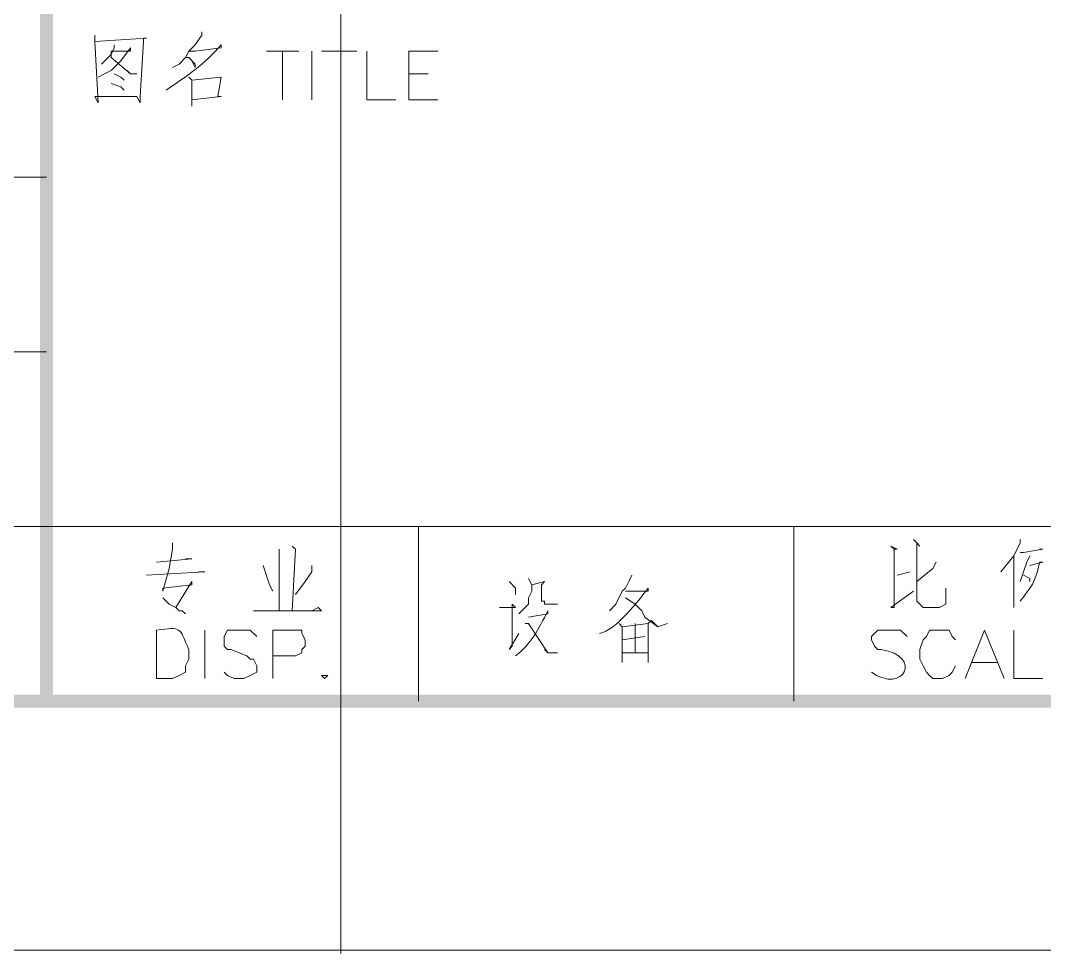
# Model space of a CAD drawing. Header units: millimetres. Extents: x 0 to 825, y 0 to 1167.
# Drawn here: x 559.4 to 616.4, y 0.1 to 52.1 of the extents above; entities that cross this region are included whole.
import ezdxf

# ---------------------------------------------------------------- set-up
doc = ezdxf.new("R2010")
doc.units = ezdxf.units.MM
doc.layers.add('1', color=7, linetype='Continuous')

msp = doc.modelspace()

# ---------------------------------------------------------------- hatches: boundary and pattern name
h = msp.add_hatch(color=0)
h.dxf.hatch_style = 2
h.paths.add_polyline_path([(561.201732, 101.121732), (560.481732, 101.841732), (561.201732, 14.541732)])
h = msp.add_hatch(color=0)
h.dxf.hatch_style = 2
h.paths.add_polyline_path([(560.481732, 101.841732), (561.201732, 14.541732), (560.481732, 13.821732)])
h = msp.add_hatch(color=0)
h.dxf.hatch_style = 2
h.paths.add_polyline_path([(35.421732, 14.541732), (34.701732, 13.821732), (810.141732, 14.541732)])
h = msp.add_hatch(color=0)
h.dxf.hatch_style = 2
h.paths.add_polyline_path([(34.701732, 13.821732), (810.141732, 14.541732), (810.861732, 13.821732)])
h = msp.add_hatch(color=0)
h.dxf.hatch_style = 2
h.paths.add_polyline_path([(560.841732, 13.821732), (560.841732, 14.541732), (310.641732, 13.821732)])
h = msp.add_hatch(color=0)
h.dxf.hatch_style = 2
h.paths.add_polyline_path([(560.841732, 14.541732), (310.641732, 13.821732), (311.361732, 14.541732)])
h = msp.add_hatch(color=0)
h.dxf.hatch_style = 2
h.paths.add_polyline_path([(561.201732, 14.541732), (560.481732, 13.821732), (810.141732, 14.541732)])
h = msp.add_hatch(color=0)
h.dxf.hatch_style = 2
h.paths.add_polyline_path([(560.481732, 13.821732), (810.141732, 14.541732), (810.861732, 13.821732)])

# ---------------------------------------------------------------- linework, layer by layer
at = {"layer": '1', "color": 30, "lineweight": 9}
msp.add_lwpolyline([(577.221732, 0.141732), (577.221732, 1166.901732)], dxfattribs=at)
at = {"layer": '1', "color": 0, "lineweight": 9}
for points in [[(0.321732, 0.321732), (824.361732, 0.321732), (824.361732, 1166.721732), (0.321732, 1166.721732), (0.321732, 0.321732)], [(573.081732, 50.361732), (574.881732, 50.361732)], [(573.981732, 50.361732), (573.981732, 47.661732)], [(575.601732, 50.361732), (575.601732, 47.661732)], [(576.141732, 50.361732), (578.121732, 50.361732)], [(577.221732, 50.361732), (577.221732, 47.661732)], [(578.661732, 50.361732), (578.661732, 47.661732), (580.281732, 47.661732)], [(581.001732, 47.661732), (581.001732, 50.361732), (582.621732, 50.361732)], [(581.001732, 49.101732), (582.081732, 49.101732)], [(581.001732, 47.661732), (582.621732, 47.661732)], [(311.001732, 43.341732), (560.841732, 43.341732)], [(311.001732, 33.621732), (560.841732, 33.621732)], [(311.001732, 23.901732), (560.841732, 23.901732)], [(560.841732, 23.901732), (810.501732, 23.901732)], [(581.541732, 14.181732), (581.541732, 23.901732)], [(602.421732, 14.181732), (602.421732, 23.901732)], [(567.861732, 22.641732), (567.861732, 23.001732)], [(574.701732, 22.641732), (574.521732, 22.821732)], [(574.701732, 22.641732), (574.521732, 19.221732)], [(610.161732, 21.561732), (610.341732, 21.921732)], [(569.661732, 21.381732), (566.421732, 21.201732)], [(593.421732, 21.201732), (593.241732, 20.841732), (593.061732, 20.481732), (592.881732, 20.301732), (592.521732, 19.581732), (592.161732, 19.221732)], [(608.901732, 21.381732), (608.181732, 21.201732)], [(610.161732, 21.561732), (609.261732, 20.841732)], [(586.581732, 20.841732), (586.941732, 20.481732), (586.941732, 20.121732)], [(587.661732, 21.021732), (587.841732, 20.661732), (587.841732, 20.301732), (587.661732, 19.941732), (587.661732, 19.581732), (587.481732, 19.401732), (587.301732, 19.221732), (587.121732, 19.041732)], [(587.841732, 20.661732), (588.561732, 20.841732), (588.561732, 20.841732), (588.381732, 20.661732), (588.381732, 19.761732), (588.561732, 19.761732), (588.561732, 19.581732), (588.741732, 19.581732), (588.741732, 19.581732), (589.101732, 19.581732), (589.101732, 19.581732), (589.281732, 19.581732)], [(593.061732, 19.941732), (593.061732, 19.941732), (593.601732, 19.581732), (593.961732, 19.221732), (594.141732, 18.861732), (594.861732, 18.321732), (595.401732, 18.501732), (595.401732, 18.501732), (594.861732, 18.321732), (594.501732, 18.681732), (594.321732, 18.501732), (592.881732, 18.321732), (592.701732, 18.501732), (592.881732, 18.321732), (592.881732, 16.341732), (592.881732, 16.881732), (592.881732, 16.881732), (594.321732, 16.881732), (594.321732, 16.341732), (594.321732, 18.501732)], [(586.041732, 19.401732), (586.941732, 19.401732), (586.761732, 19.581732), (586.761732, 19.401732), (586.761732, 17.241732), (586.581732, 17.061732), (587.121732, 17.961732)], [(576.141732, 19.221732), (572.361732, 19.221732)], [(587.481732, 18.501732), (587.661732, 18.501732), (588.741732, 16.881732), (589.281732, 16.881732), (588.741732, 16.881732), (588.561732, 17.061732)], [(593.601732, 18.501732), (593.601732, 16.881732)], [(569.661732, 18.141732), (569.661732, 15.441732)], [(572.541732, 17.781732), (572.181732, 18.141732), (571.821732, 18.141732), (571.281732, 18.141732), (570.921732, 18.141732), (570.741732, 17.781732), (570.741732, 17.601732), (570.741732, 17.241732), (570.921732, 17.061732), (571.101732, 17.061732), (572.001732, 16.701732), (572.181732, 16.521732), (572.361732, 16.521732), (572.541732, 16.161732), (572.541732, 15.801732), (572.181732, 15.621732), (571.821732, 15.441732), (571.281732, 15.441732), (570.921732, 15.621732), (570.741732, 15.801732)], [(573.441732, 15.441732), (573.441732, 18.141732), (574.701732, 18.141732), (575.061732, 18.141732), (575.061732, 17.961732), (575.241732, 17.601732), (575.241732, 17.241732), (575.061732, 17.061732), (575.061732, 16.881732), (574.701732, 16.701732), (573.441732, 16.701732)], [(592.881732, 17.601732), (594.141732, 17.781732)], [(611.421732, 17.601732), (611.241732, 17.781732), (611.061732, 18.141732), (610.701732, 18.141732), (610.161732, 18.141732), (609.981732, 18.141732), (609.801732, 17.781732), (609.621732, 17.601732), (609.441732, 17.061732), (609.441732, 16.521732), (609.621732, 16.161732), (609.801732, 15.801732), (609.981732, 15.621732), (610.161732, 15.441732), (610.701732, 15.441732), (611.061732, 15.621732), (611.241732, 15.801732), (611.421732, 16.161732)], [(611.961732, 15.441732), (613.041732, 18.141732), (614.121732, 15.441732)], [(614.661732, 18.141732), (614.661732, 15.441732), (616.281732, 15.441732)], [(612.321732, 16.341732), (613.761732, 16.341732)], [(576.321732, 15.621732), (576.141732, 15.621732), (576.321732, 15.441732), (576.501732, 15.621732), (576.321732, 15.621732)]]:
    msp.add_lwpolyline(points, dxfattribs=at)
at = {"layer": '1', "color": 0, "lineweight": 5}
for points in [[(568.761732, 50.361732), (569.121732, 50.721732), (569.481732, 51.261732), (569.481732, 51.441732)], [(565.881732, 47.841732), (563.541732, 47.841732), (563.721732, 47.481732), (563.541732, 50.901732), (563.541732, 51.261732)], [(563.541732, 50.901732), (566.421732, 51.081732), (566.241732, 51.081732), (566.241732, 50.901732), (566.061732, 47.841732), (566.061732, 47.481732), (565.881732, 47.841732), (565.341732, 47.841732)], [(563.721732, 48.921732), (564.081732, 49.101732), (564.441732, 49.281732), (564.981732, 49.821732), (565.521732, 50.541732), (565.521732, 50.361732), (564.621732, 50.361732), (564.441732, 50.361732), (564.441732, 50.181732), (564.621732, 50.541732), (564.621732, 50.721732)], [(565.881732, 49.101732), (565.521732, 49.101732), (565.341732, 49.281732), (565.521732, 49.101732), (565.881732, 49.101732), (565.521732, 49.101732), (564.441732, 50.001732), (564.441732, 50.001732), (564.441732, 50.181732), (563.901732, 49.641732)], [(569.121732, 49.461732), (568.941732, 49.821732), (569.121732, 49.641732), (569.121732, 49.461732), (569.121732, 49.641732), (568.761732, 50.001732), (568.581732, 50.001732)], [(564.621732, 49.101732), (564.981732, 48.921732), (565.161732, 48.741732)], [(564.981732, 48.381732), (565.161732, 48.201732), (564.981732, 48.381732), (564.441732, 48.561732)], [(568.761732, 48.921732), (568.941732, 48.741732), (568.941732, 48.021732), (568.941732, 47.301732), (568.941732, 47.661732), (570.561732, 47.841732), (570.381732, 47.841732), (570.561732, 48.921732), (570.561732, 48.921732), (570.561732, 48.921732), (568.941732, 48.741732)], [(608.181732, 22.641732), (607.821732, 22.821732), (608.001732, 22.641732), (608.181732, 22.641732), (608.001732, 22.641732), (608.001732, 19.401732), (607.821732, 19.401732), (609.081732, 20.301732)], [(615.021732, 23.001732), (615.021732, 23.181732), (615.021732, 23.001732), (614.661732, 22.281732), (613.941732, 21.381732)], [(567.861732, 22.641732), (567.681732, 21.561732), (567.321732, 20.301732), (567.321732, 20.481732), (568.941732, 20.661732), (568.941732, 20.841732), (568.041732, 19.401732), (568.041732, 19.401732), (568.221732, 19.221732), (568.401732, 19.221732), (568.581732, 19.041732)], [(573.801732, 19.221732), (573.801732, 22.281732), (573.801732, 22.641732)], [(614.661732, 22.281732), (614.661732, 19.401732), (614.661732, 19.941732)], [(615.021732, 22.461732), (615.201732, 22.461732), (616.281732, 22.641732), (616.281732, 22.641732), (616.101732, 22.641732)], [(615.561732, 22.281732), (615.561732, 22.281732), (615.381732, 21.921732), (615.201732, 21.381732), (615.021732, 20.841732)], [(566.961732, 21.921732), (568.941732, 22.101732), (568.941732, 22.101732), (568.581732, 22.101732)], [(572.901732, 21.741732), (573.261732, 20.661732), (573.441732, 20.301732)], [(574.701732, 20.121732), (575.241732, 20.841732), (575.601732, 21.381732), (575.601732, 21.741732)], [(569.661732, 21.381732), (569.301732, 21.381732)], [(615.201732, 21.201732), (615.561732, 21.021732), (615.561732, 20.841732)], [(568.041732, 19.401732), (567.681732, 19.581732), (567.321732, 19.941732)], [(576.141732, 19.221732), (575.961732, 19.401732), (575.601732, 19.221732)]]:
    msp.add_lwpolyline(points, dxfattribs=at)
for points, knots in [([(567.501732, 48.201732), (568.581732, 48.921732), (569.661732, 49.641732), (570.561732, 50.721732), (570.561732, 50.721732), (570.561732, 50.541732), (570.561732, 50.541732), (570.561732, 50.541732), (569.121732, 50.361732), (569.121732, 50.361732), (569.121732, 50.361732), (568.941732, 50.361732), (568.941732, 50.361732), (568.941732, 50.361732), (568.761732, 50.361732), (568.761732, 50.361732), (568.761732, 50.361732), (568.581732, 50.001732), (568.581732, 50.001732), (568.581732, 50.001732), (568.221732, 49.641732), (568.221732, 49.641732), (568.221732, 49.641732), (567.861732, 49.461732), (567.861732, 49.461732)], [0, 0, 0, 0, 1, 1, 1, 2, 2, 2, 3, 3, 3, 4, 4, 4, 5, 5, 5, 6, 6, 6, 7, 7, 7, 8, 8, 8, 8]), ([(609.081732, 23.181732), (609.081732, 23.181732), (609.441732, 22.821732), (609.441732, 22.821732), (609.441732, 22.821732), (609.261732, 23.001732), (609.261732, 23.001732), (609.261732, 22.101732), (609.261732, 21.201732), (609.261732, 20.301732), (609.261732, 20.301732), (609.261732, 19.761732), (609.261732, 19.761732), (609.261732, 19.761732), (609.441732, 19.581732), (609.441732, 19.581732), (609.441732, 19.581732), (609.621732, 19.401732), (609.621732, 19.401732), (609.621732, 19.401732), (609.801732, 19.401732), (609.801732, 19.401732), (609.801732, 19.401732), (610.521732, 19.401732), (610.521732, 19.401732), (610.521732, 19.401732), (610.881732, 19.581732), (610.881732, 19.581732), (610.881732, 19.581732), (610.881732, 20.481732), (610.881732, 20.481732)], [0, 0, 0, 0, 1, 1, 1, 2, 2, 2, 3, 3, 3, 4, 4, 4, 5, 5, 5, 6, 6, 6, 7, 7, 7, 8, 8, 8, 9, 9, 9, 10, 10, 10, 10]), ([(615.561732, 21.741732), (615.561732, 21.741732), (616.281732, 21.921732), (616.281732, 21.921732), (616.281732, 21.921732), (616.101732, 21.921732), (616.101732, 21.921732), (615.921732, 20.841732), (615.561732, 20.481732), (615.021732, 19.761732)], [0, 0, 0, 0, 1, 1, 1, 2, 2, 2, 3, 3, 3, 3])]:
    msp.add_open_spline(points, degree=3, knots=knots, dxfattribs=at)
at = {"layer": '1', "color": 0, "lineweight": 9}
for points, knots in [([(593.061732, 20.301732), (593.061732, 20.301732), (594.321732, 20.301732), (594.321732, 20.301732), (594.321732, 20.301732), (594.321732, 20.481732), (594.321732, 20.481732), (593.781732, 19.761732), (592.521732, 18.141732), (591.621732, 17.961732)], [0, 0, 0, 0, 1, 1, 1, 2, 2, 2, 3, 3, 3, 3]), ([(587.661732, 18.861732), (587.661732, 18.861732), (588.741732, 19.041732), (588.741732, 19.041732), (588.741732, 19.041732), (588.741732, 19.221732), (588.741732, 19.221732), (588.201732, 18.141732), (587.841732, 17.421732), (586.941732, 16.701732)], [0, 0, 0, 0, 1, 1, 1, 2, 2, 2, 3, 3, 3, 3]), ([(566.961732, 15.441732), (566.961732, 15.441732), (566.961732, 18.141732), (566.961732, 18.141732), (568.401732, 18.321732), (568.221732, 18.321732), (568.761732, 17.061732), (568.761732, 17.061732), (568.761732, 16.521732), (568.761732, 16.521732), (568.761732, 16.521732), (568.581732, 16.161732), (568.581732, 16.161732), (568.581732, 16.161732), (568.581732, 15.801732), (568.581732, 15.801732), (568.581732, 15.801732), (568.221732, 15.621732), (568.221732, 15.621732), (568.221732, 15.621732), (567.861732, 15.441732), (567.861732, 15.441732), (567.861732, 15.441732), (566.961732, 15.441732), (566.961732, 15.441732)], [0, 0, 0, 0, 1, 1, 1, 2, 2, 2, 3, 3, 3, 4, 4, 4, 5, 5, 5, 6, 6, 6, 7, 7, 7, 8, 8, 8, 8]), ([(608.721732, 17.781732), (608.721732, 17.781732), (608.361732, 18.141732), (608.361732, 18.141732), (608.361732, 18.141732), (608.001732, 18.141732), (608.001732, 18.141732), (608.001732, 18.141732), (607.461732, 18.141732), (607.461732, 18.141732), (607.461732, 18.141732), (607.101732, 18.141732), (607.101732, 18.141732), (607.101732, 18.141732), (606.741732, 17.781732), (606.741732, 17.781732), (606.741732, 17.781732), (606.741732, 17.601732), (606.741732, 17.601732), (606.741732, 17.601732), (606.921732, 17.241732), (606.921732, 17.241732), (606.921732, 17.241732), (607.101732, 17.061732), (607.101732, 17.061732), (607.101732, 17.061732), (607.281732, 17.061732), (607.281732, 17.061732), (609.621732, 16.701732), (608.541732, 14.541732), (606.741732, 15.801732)], [0, 0, 0, 0, 1, 1, 1, 2, 2, 2, 3, 3, 3, 4, 4, 4, 5, 5, 5, 6, 6, 6, 7, 7, 7, 8, 8, 8, 9, 9, 9, 10, 10, 10, 10])]:
    msp.add_open_spline(points, degree=3, knots=knots, dxfattribs=at)

doc.saveas('drawing.dxf')
